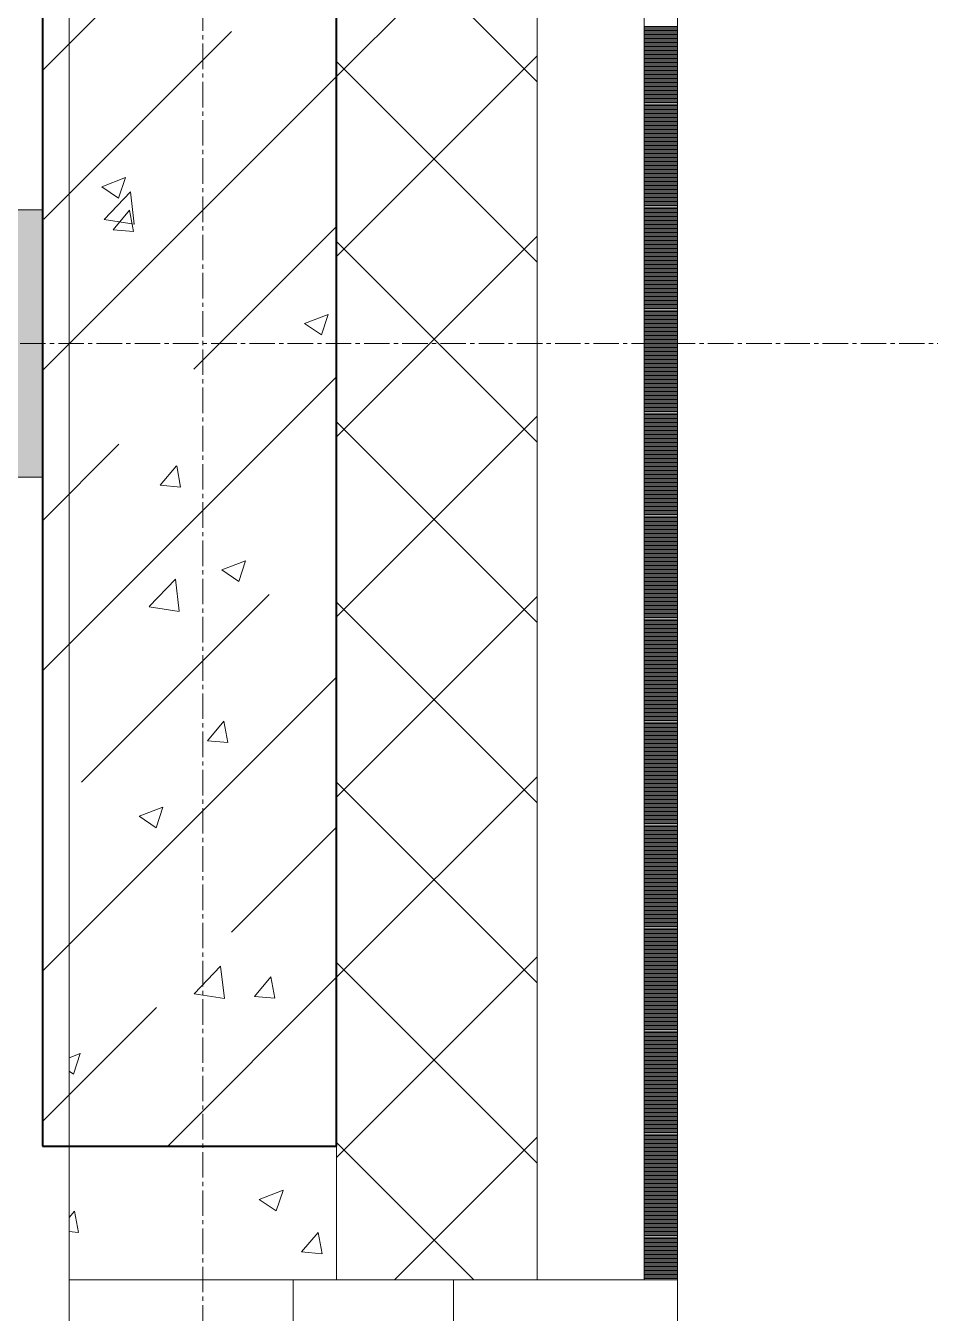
# Model space of a CAD drawing. Header units: millimetres. Extents: x 470010 to 1231400, y -134005 to 421770.
# Drawn here: x 529021 to 529698, y -100927 to -99964 of the extents above; entities that cross this region are included whole.
import ezdxf

# ---------------------------------------------------------------- set-up
doc = ezdxf.new("R2010")
doc.units = ezdxf.units.MM
doc.linetypes.add('CENTER2', pattern=[28.575, 19.05, -3.175, 3.175, -3.175])
doc.linetypes.add('HIDDEN2', pattern=[4.7625, 3.175, -1.5875])
for name, color, linetype, lineweight in [('A-Wall_Материал_Газоблок_Контур', 250, 'Continuous', 0), ('АР_Колонны', 70, 'Continuous', 30), ('АР_Окна', 4, 'Continuous', 5), ('АР_Стены ЖБ', 7, 'Continuous', 35), ('АР_Стены ПЕНОблок', 52, 'Continuous', 20), ('АР_Тонкая', 254, 'Continuous', 5), ('АР_Утеплитель', 31, 'Continuous', 0), ('АР_Штриховка', 8, 'Continuous', 0)]:
    doc.layers.add(name, color=color, linetype=linetype, lineweight=lineweight)
doc.layers.add('АР_Оси_РД_100', color=7, linetype='Continuous', lineweight=0, true_color=0x525252)

msp = doc.modelspace()

# ---------------------------------------------------------------- hatches: boundary and pattern name
at = {"layer": 'АР_Штриховка', "linetype": 'Continuous', "lineweight": 0, "true_color": 0x000000}
h = msp.add_hatch(dxfattribs=at)
h.set_pattern_fill('AR-CONC', color=18, angle=405, style=0)
h.set_pattern_definition([(95, (509053.93, -143101.69), (140.09465, 117.5534), [19.05, -209.55]), (40, (509053.93, -143101.69), (-160.01845, 110.1767), [15.24, -167.6406]), (145.45144, (509065.6, -143091.89), (-19.9238, 227.7301), [16.19, -178.09024]), (91.1842, (509018.01, -143065.77), (221.4102, 161.9534), [28.575, -314.325]), (141.63556, (509036.46, -143052.27), (-7.0866, 342.8268), [24.285, -267.1356]), (36.18415, (509018, -143065.77), (-7.0866, 342.8268), [22.86, -251.4597]), (66, (509044.95, -143056.79), (179.52, 34.89515), [19.05, -209.55]), (11, (509044.95, -143056.79), (-86.5399, 173.9412), [15.24, -167.64]), (116.45145, (509059.91, -143053.88), (92.98005, 208.83634), [16.19, -178.08994]), (82.5, (509053.93, -143101.69), (-57.60547, 61.97341), [0, -165.608, 0, -170.18, 0, -168.275]), (52.5, (509053.93, -143101.69), (-23.58973, 118.087), [0, -97.028, 0, -161.798, 0, -64.135]), (12.5, (509013.88, -143141.74), (99.92786, 91.8262), [0, -63.5, 0, -198.12, 0, -262.89]), (2.5, (508995.92, -143159.7), (86.7639, 122.7224), [0, -82.55, 0, -131.572, 0, -186.69])])
h.paths.add_polyline_path([(529033.932, -100301.687), (529033.932, -100101.687), (521463.932, -100101.687), (521463.932, -100301.687)], flags=0)

# ---------------------------------------------------------------- linework, layer by layer
at = {"layer": 'A-Wall_Материал_Газоблок_Контур', "color": 18, "linetype": 'Continuous', "lineweight": 0, "true_color": 0x000000}
for p, q in [((529053.932, -100901.687), (529053.932, -102101.687)), ((529508.932, -102101.687), (529508.932, -100901.687))]:
    msp.add_line(p, q, dxfattribs=at)
at = {"layer": 'АР_Колонны', "color": 18, "linetype": 'HIDDEN2', "lineweight": 25, "true_color": 0x000000}
for p, q in [((529033.932, -100801.687), (529033.932, -99601.687)), ((529253.932, -99601.687), (529253.932, -100801.687)), ((529253.932, -100801.687), (529033.932, -100801.687))]:
    msp.add_line(p, q, dxfattribs=at)
at = {"layer": 'АР_Колонны', "color": 18, "linetype": 'Continuous', "lineweight": 30, "true_color": 0x000000}
for p, q in [((529033.932, -99601.687), (529033.932, -100801.687)), ((529253.932, -100801.687), (529253.932, -99601.687)), ((529033.932, -100801.687), (529253.932, -100801.687))]:
    msp.add_line(p, q, dxfattribs=at)
at = {"layer": 'АР_Окна', "color": 18, "linetype": 'Continuous', "lineweight": 5, "true_color": 0x000000}
for p, q in [((529053.932, -100901.687), (529053.932, -102101.687)), ((529508.932, -100901.687), (529508.932, -102101.687))]:
    msp.add_line(p, q, dxfattribs=at)
msp.add_lwpolyline([(529341.432, -100951.687), (529341.432, -100901.687), (529221.432, -100901.687), (529221.432, -100951.687)], close=True, dxfattribs=at)
at = {"layer": 'АР_Оси_РД_100', "linetype": 'CENTER2'}
for p, q in [((529153.933, -133315.052), (529153.933, -99101.687)), ((538608.933, -100201.687), (503098.975, -100201.687))]:
    msp.add_line(p, q, dxfattribs=at)
at = {"layer": 'АР_Стены ЖБ', "color": 18, "linetype": 'Continuous', "lineweight": 40, "true_color": 0x000000}
for p, q in [((529033.932, -99601.687), (529033.932, -100801.687)), ((529253.932, -100801.687), (529253.932, -99601.687)), ((529033.932, -100801.687), (529253.932, -100801.687))]:
    msp.add_line(p, q, dxfattribs=at)
at = {"layer": 'АР_Стены ПЕНОблок', "color": 18, "linetype": 'Continuous', "lineweight": 20, "true_color": 0x000000}
for p, q in [((529053.932, -99101.687), (529053.932, -100901.687)), ((529253.932, -100901.687), (529253.932, -99101.687)), ((529033.932, -100101.687), (521463.932, -100101.687)), ((529033.932, -100301.687), (529033.932, -100101.687)), ((521463.932, -100301.687), (529033.932, -100301.687)), ((529053.932, -100901.687), (529253.932, -100901.687))]:
    msp.add_line(p, q, dxfattribs=at)
at = {"layer": 'АР_Тонкая', "color": 18, "linetype": 'Continuous', "lineweight": 5, "true_color": 0x000000}
for p, q in [((529403.932, -99101.687), (529403.932, -100901.687)), ((529483.932, -100901.687), (529483.932, -99101.687)), ((529483.932, -99101.687), (529483.932, -100901.687)), ((529508.932, -100901.687), (529508.932, -99101.687)), ((529403.932, -100901.687), (529483.932, -100901.687)), ((529483.932, -100901.687), (529508.932, -100901.687))]:
    msp.add_line(p, q, dxfattribs=at)
at = {"layer": 'АР_Утеплитель', "color": 18, "linetype": 'Continuous', "lineweight": 0, "true_color": 0x000000}
for p, q in [((529253.932, -99101.687), (529253.932, -100901.687)), ((529403.932, -100901.687), (529403.932, -99101.687)), ((529253.932, -100901.687), (529403.932, -100901.687))]:
    msp.add_line(p, q, dxfattribs=at)
at = {"layer": 'АР_Штриховка', "color": 18, "linetype": 'Continuous', "lineweight": 5, "true_color": 0x000000}
for p, q in [((529033.932, -99997.527), (529253.932, -99777.527)), ((529035.002, -100108.711), (529175.319, -99968.394)), ((529033.932, -100222.034), (529253.932, -100002.034)), ((529147.255, -100220.964), (529253.932, -100114.287)), ((529033.932, -100446.54), (529253.932, -100226.54)), ((529033.932, -100334.287), (529091.129, -100277.09)), ((529063.066, -100529.66), (529203.382, -100389.344)), ((529033.932, -100671.046), (529253.932, -100451.046)), ((529175.319, -100641.913), (529253.932, -100563.3)), ((529127.798, -100801.687), (529253.932, -100675.553)), ((529033.932, -100783.3), (529119.192, -100698.04))]:
    msp.add_line(p, q, dxfattribs=at)
at = {"layer": 'АР_Штриховка', "color": 18, "linetype": 'Continuous', "lineweight": 0, "true_color": 0x000000}
for p, q in [((529253.932, -100002.034), (529403.932, -99852.034)), ((529403.932, -100006.177), (529253.932, -99856.177)), ((529483.932, -99964.687), (529508.932, -99964.687)), ((529483.932, -99965.687), (529508.932, -99965.687)), ((529483.932, -99966.687), (529508.932, -99966.687)), ((529483.932, -99967.687), (529508.932, -99967.687)), ((529483.932, -99968.687), (529508.932, -99968.687)), ((529483.932, -99969.687), (529508.932, -99969.687)), ((529483.932, -99970.687), (529508.932, -99970.687)), ((529483.932, -99971.687), (529508.932, -99971.687)), ((529483.932, -99972.687), (529508.932, -99972.687)), ((529483.932, -99973.687), (529508.932, -99973.687)), ((529483.932, -99974.687), (529508.932, -99974.687)), ((529483.932, -99975.687), (529508.932, -99975.687)), ((529483.932, -99976.687), (529508.932, -99976.687)), ((529483.932, -99977.687), (529508.932, -99977.687)), ((529483.932, -99978.687), (529508.932, -99978.687)), ((529483.932, -99979.687), (529508.932, -99979.687)), ((529483.932, -99980.687), (529508.932, -99980.687)), ((529483.932, -99981.687), (529508.932, -99981.687)), ((529483.932, -99982.687), (529508.932, -99982.687)), ((529483.932, -99983.687), (529508.932, -99983.687)), ((529253.932, -100136.738), (529403.932, -99986.738)), ((529403.932, -100140.881), (529253.932, -99990.881)), ((529483.932, -99984.687), (529508.932, -99984.687)), ((529483.932, -99985.687), (529508.932, -99985.687)), ((529483.932, -99986.687), (529508.932, -99986.687)), ((529483.932, -99987.687), (529508.932, -99987.687)), ((529483.932, -99988.687), (529508.932, -99988.687)), ((529483.932, -99989.687), (529508.932, -99989.687)), ((529483.932, -99990.687), (529508.932, -99990.687)), ((529483.932, -99991.687), (529508.932, -99991.687)), ((529483.932, -99992.687), (529508.932, -99992.687)), ((529483.932, -99993.687), (529508.932, -99993.687)), ((529483.932, -99994.687), (529508.932, -99994.687)), ((529483.932, -99995.687), (529508.932, -99995.687)), ((529483.932, -99996.687), (529508.932, -99996.687)), ((529483.932, -99997.687), (529508.932, -99997.687)), ((529483.932, -99998.687), (529508.932, -99998.687)), ((529483.932, -99999.687), (529508.932, -99999.687)), ((529483.932, -100000.687), (529508.932, -100000.687)), ((529483.932, -100001.687), (529508.932, -100001.687)), ((529483.932, -100002.687), (529508.932, -100002.687)), ((529483.932, -100003.687), (529508.932, -100003.687)), ((529483.932, -100004.687), (529508.932, -100004.687)), ((529483.932, -100005.687), (529508.932, -100005.687)), ((529483.932, -100006.687), (529508.932, -100006.687)), ((529483.932, -100007.687), (529508.932, -100007.687)), ((529483.932, -100008.687), (529508.932, -100008.687)), ((529483.932, -100009.687), (529508.932, -100009.687)), ((529483.932, -100010.687), (529508.932, -100010.687)), ((529483.932, -100011.687), (529508.932, -100011.687)), ((529483.932, -100012.687), (529508.932, -100012.687)), ((529483.932, -100013.687), (529508.932, -100013.687)), ((529483.932, -100014.687), (529508.932, -100014.687)), ((529483.932, -100015.687), (529508.932, -100015.687)), ((529483.932, -100016.687), (529508.932, -100016.687)), ((529483.932, -100017.687), (529508.932, -100017.687)), ((529483.932, -100018.687), (529508.932, -100018.687)), ((529483.932, -100019.687), (529508.932, -100019.687)), ((529483.932, -100020.687), (529508.932, -100020.687)), ((529483.932, -100021.687), (529508.932, -100021.687)), ((529483.932, -100022.687), (529508.932, -100022.687)), ((529483.932, -100023.687), (529508.932, -100023.687)), ((529483.932, -100024.687), (529508.932, -100024.687)), ((529483.932, -100025.687), (529508.932, -100025.687)), ((529483.932, -100026.687), (529508.932, -100026.687)), ((529483.932, -100027.687), (529508.932, -100027.687)), ((529483.932, -100028.687), (529508.932, -100028.687)), ((529483.932, -100029.687), (529508.932, -100029.687)), ((529483.932, -100030.687), (529508.932, -100030.687)), ((529483.932, -100031.687), (529508.932, -100031.687)), ((529483.932, -100032.687), (529508.932, -100032.687)), ((529483.932, -100033.687), (529508.932, -100033.687)), ((529483.932, -100034.687), (529508.932, -100034.687)), ((529483.932, -100035.687), (529508.932, -100035.687)), ((529483.932, -100036.687), (529508.932, -100036.687)), ((529483.932, -100037.687), (529508.932, -100037.687)), ((529483.932, -100038.687), (529508.932, -100038.687)), ((529483.932, -100039.687), (529508.932, -100039.687)), ((529483.932, -100040.687), (529508.932, -100040.687)), ((529483.932, -100041.687), (529508.932, -100041.687)), ((529483.932, -100042.687), (529508.932, -100042.687)), ((529483.932, -100043.687), (529508.932, -100043.687)), ((529483.932, -100044.687), (529508.932, -100044.687)), ((529483.932, -100045.687), (529508.932, -100045.687)), ((529483.932, -100046.687), (529508.932, -100046.687)), ((529483.932, -100047.687), (529508.932, -100047.687)), ((529483.932, -100048.687), (529508.932, -100048.687)), ((529483.932, -100049.687), (529508.932, -100049.687)), ((529483.932, -100050.687), (529508.932, -100050.687)), ((529483.932, -100051.687), (529508.932, -100051.687)), ((529483.932, -100052.687), (529508.932, -100052.687)), ((529483.932, -100053.687), (529508.932, -100053.687)), ((529483.932, -100054.687), (529508.932, -100054.687)), ((529483.932, -100055.687), (529508.932, -100055.687)), ((529483.932, -100056.687), (529508.932, -100056.687)), ((529483.932, -100057.687), (529508.932, -100057.687)), ((529483.932, -100058.687), (529508.932, -100058.687)), ((529483.932, -100059.687), (529508.932, -100059.687)), ((529483.932, -100060.687), (529508.932, -100060.687)), ((529483.932, -100061.687), (529508.932, -100061.687)), ((529483.932, -100062.687), (529508.932, -100062.687)), ((529483.932, -100063.687), (529508.932, -100063.687)), ((529483.932, -100064.687), (529508.932, -100064.687)), ((529483.932, -100065.687), (529508.932, -100065.687)), ((529483.932, -100066.687), (529508.932, -100066.687)), ((529483.932, -100067.687), (529508.932, -100067.687)), ((529483.932, -100068.687), (529508.932, -100068.687)), ((529483.932, -100069.687), (529508.932, -100069.687)), ((529483.932, -100070.687), (529508.932, -100070.687)), ((529078.288, -100084.515), (529096.072, -100077.688)), ((529090.909, -100093.074), (529096.059, -100077.725)), ((529483.932, -100071.687), (529508.932, -100071.687)), ((529483.932, -100072.687), (529508.932, -100072.687)), ((529483.932, -100073.687), (529508.932, -100073.687)), ((529483.932, -100074.687), (529508.932, -100074.687)), ((529483.932, -100075.687), (529508.932, -100075.687)), ((529483.932, -100076.687), (529508.932, -100076.687)), ((529483.932, -100077.687), (529508.932, -100077.687)), ((529483.932, -100078.687), (529508.932, -100078.687)), ((529483.932, -100079.687), (529508.932, -100079.687)), ((529483.932, -100080.687), (529508.932, -100080.687)), ((529078.271, -100084.551), (529090.906, -100093.073)), ((529080.027, -100108.976), (529099.811, -100088.357)), ((529102.631, -100112.478), (529099.825, -100088.356)), ((529483.932, -100081.687), (529508.932, -100081.687)), ((529483.932, -100082.687), (529508.932, -100082.687)), ((529483.932, -100083.687), (529508.932, -100083.687)), ((529483.932, -100084.687), (529508.932, -100084.687)), ((529483.932, -100085.687), (529508.932, -100085.687)), ((529483.932, -100086.687), (529508.932, -100086.687)), ((529483.932, -100087.687), (529508.932, -100087.687)), ((529483.932, -100088.687), (529508.932, -100088.687)), ((529483.932, -100089.687), (529508.932, -100089.687)), ((529483.932, -100090.687), (529508.932, -100090.687)), ((529483.932, -100091.687), (529508.932, -100091.687)), ((529483.932, -100092.687), (529508.932, -100092.687)), ((529483.932, -100093.687), (529508.932, -100093.687)), ((529483.932, -100094.687), (529508.932, -100094.687)), ((529483.932, -100095.687), (529508.932, -100095.687)), ((529483.932, -100096.687), (529508.932, -100096.687)), ((529483.932, -100097.687), (529508.932, -100097.687)), ((529483.932, -100098.687), (529508.932, -100098.687)), ((529483.932, -100099.687), (529508.932, -100099.687)), ((529080.037, -100108.998), (529102.627, -100112.501)), ((529086.806, -100116.655), (529099.052, -100102.062)), ((529102.034, -100117.976), (529099.097, -100102.055)), ((529483.932, -100100.687), (529508.932, -100100.687)), ((529483.932, -100101.687), (529508.932, -100101.687)), ((529483.932, -100102.687), (529508.932, -100102.687)), ((529483.932, -100103.687), (529508.932, -100103.687)), ((529483.932, -100104.687), (529508.932, -100104.687)), ((529483.932, -100105.687), (529508.932, -100105.687)), ((529483.932, -100106.687), (529508.932, -100106.687)), ((529483.932, -100107.687), (529508.932, -100107.687)), ((529483.932, -100108.687), (529508.932, -100108.687)), ((529086.806, -100116.656), (529101.988, -100117.984)), ((529483.932, -100109.687), (529508.932, -100109.687)), ((529483.932, -100110.687), (529508.932, -100110.687)), ((529483.932, -100111.687), (529508.932, -100111.687)), ((529483.932, -100112.687), (529508.932, -100112.687)), ((529483.932, -100113.687), (529508.932, -100113.687)), ((529483.932, -100114.687), (529508.932, -100114.687)), ((529483.932, -100115.687), (529508.932, -100115.687)), ((529483.932, -100116.687), (529508.932, -100116.687)), ((529483.932, -100117.687), (529508.932, -100117.687)), ((529483.932, -100118.687), (529508.932, -100118.687)), ((529253.932, -100271.441), (529403.932, -100121.441)), ((529403.932, -100275.585), (529253.932, -100125.585)), ((529483.932, -100119.687), (529508.932, -100119.687)), ((529483.932, -100120.687), (529508.932, -100120.687)), ((529483.932, -100121.687), (529508.932, -100121.687)), ((529483.932, -100122.687), (529508.932, -100122.687)), ((529483.932, -100123.687), (529508.932, -100123.687)), ((529483.932, -100124.687), (529508.932, -100124.687)), ((529483.932, -100125.687), (529508.932, -100125.687)), ((529483.932, -100126.687), (529508.932, -100126.687)), ((529483.932, -100127.687), (529508.932, -100127.687)), ((529483.932, -100128.687), (529508.932, -100128.687)), ((529483.932, -100129.687), (529508.932, -100129.687)), ((529483.932, -100130.687), (529508.932, -100130.687)), ((529483.932, -100131.687), (529508.932, -100131.687)), ((529483.932, -100132.687), (529508.932, -100132.687)), ((529483.932, -100133.687), (529508.932, -100133.687)), ((529483.932, -100134.687), (529508.932, -100134.687)), ((529483.932, -100135.687), (529508.932, -100135.687)), ((529483.932, -100136.687), (529508.932, -100136.687)), ((529483.932, -100137.687), (529508.932, -100137.687)), ((529483.932, -100138.687), (529508.932, -100138.687)), ((529483.932, -100139.687), (529508.932, -100139.687)), ((529483.932, -100140.687), (529508.932, -100140.687)), ((529483.932, -100141.687), (529508.932, -100141.687)), ((529483.932, -100142.687), (529508.932, -100142.687)), ((529483.932, -100143.687), (529508.932, -100143.687)), ((529483.932, -100144.687), (529508.932, -100144.687)), ((529483.932, -100145.687), (529508.932, -100145.687)), ((529483.932, -100146.687), (529508.932, -100146.687)), ((529483.932, -100147.687), (529508.932, -100147.687)), ((529483.932, -100148.687), (529508.932, -100148.687)), ((529483.932, -100149.687), (529508.932, -100149.687)), ((529483.932, -100150.687), (529508.932, -100150.687)), ((529483.932, -100151.687), (529508.932, -100151.687)), ((529483.932, -100152.687), (529508.932, -100152.687)), ((529483.932, -100153.687), (529508.932, -100153.687)), ((529483.932, -100154.687), (529508.932, -100154.687)), ((529483.932, -100155.687), (529508.932, -100155.687)), ((529483.932, -100156.687), (529508.932, -100156.687)), ((529483.932, -100157.687), (529508.932, -100157.687)), ((529483.932, -100158.687), (529508.932, -100158.687)), ((529483.932, -100159.687), (529508.932, -100159.687)), ((529483.932, -100160.687), (529508.932, -100160.687)), ((529483.932, -100161.687), (529508.932, -100161.687)), ((529483.932, -100162.687), (529508.932, -100162.687)), ((529483.932, -100163.687), (529508.932, -100163.687)), ((529483.932, -100164.687), (529508.932, -100164.687)), ((529483.932, -100165.687), (529508.932, -100165.687)), ((529483.932, -100166.687), (529508.932, -100166.687)), ((529483.932, -100167.687), (529508.932, -100167.687)), ((529483.932, -100168.687), (529508.932, -100168.687)), ((529483.932, -100169.687), (529508.932, -100169.687)), ((529483.932, -100170.687), (529508.932, -100170.687)), ((529483.932, -100171.687), (529508.932, -100171.687)), ((529483.932, -100172.687), (529508.932, -100172.687)), ((529483.932, -100173.687), (529508.932, -100173.687)), ((529483.932, -100174.687), (529508.932, -100174.687)), ((529483.932, -100175.687), (529508.932, -100175.687)), ((529483.932, -100176.687), (529508.932, -100176.687)), ((529229.902, -100186.78), (529247.687, -100179.953)), ((529242.523, -100195.34), (529247.673, -100179.991)), ((529483.932, -100177.687), (529508.932, -100177.687)), ((529483.932, -100178.687), (529508.932, -100178.687)), ((529483.932, -100179.687), (529508.932, -100179.687)), ((529483.932, -100180.687), (529508.932, -100180.687)), ((529483.932, -100181.687), (529508.932, -100181.687)), ((529483.932, -100182.687), (529508.932, -100182.687)), ((529483.932, -100183.687), (529508.932, -100183.687)), ((529483.932, -100184.687), (529508.932, -100184.687)), ((529483.932, -100185.687), (529508.932, -100185.687)), ((529229.886, -100186.816), (529242.52, -100195.339)), ((529483.932, -100186.687), (529508.932, -100186.687)), ((529483.932, -100187.687), (529508.932, -100187.687)), ((529483.932, -100188.687), (529508.932, -100188.687)), ((529483.932, -100189.687), (529508.932, -100189.687)), ((529483.932, -100190.687), (529508.932, -100190.687)), ((529483.932, -100191.687), (529508.932, -100191.687)), ((529483.932, -100192.687), (529508.932, -100192.687)), ((529483.932, -100193.687), (529508.932, -100193.687)), ((529483.932, -100194.687), (529508.932, -100194.687)), ((529483.932, -100195.687), (529508.932, -100195.687)), ((529483.932, -100196.687), (529508.932, -100196.687)), ((529483.932, -100197.687), (529508.932, -100197.687)), ((529483.932, -100198.687), (529508.932, -100198.687)), ((529483.932, -100199.687), (529508.932, -100199.687)), ((529483.932, -100200.687), (529508.932, -100200.687)), ((529483.932, -100201.687), (529508.932, -100201.687)), ((529483.932, -100202.687), (529508.932, -100202.687)), ((529483.932, -100203.687), (529508.932, -100203.687)), ((529483.932, -100204.687), (529508.932, -100204.687)), ((529483.932, -100205.687), (529508.932, -100205.687)), ((529483.932, -100206.687), (529508.932, -100206.687)), ((529483.932, -100207.687), (529508.932, -100207.687)), ((529483.932, -100208.687), (529508.932, -100208.687)), ((529483.932, -100209.687), (529508.932, -100209.687)), ((529483.932, -100210.687), (529508.932, -100210.687)), ((529483.932, -100211.687), (529508.932, -100211.687)), ((529483.932, -100212.687), (529508.932, -100212.687)), ((529483.932, -100213.687), (529508.932, -100213.687)), ((529483.932, -100214.687), (529508.932, -100214.687)), ((529483.932, -100215.687), (529508.932, -100215.687)), ((529483.932, -100216.687), (529508.932, -100216.687)), ((529483.932, -100217.687), (529508.932, -100217.687)), ((529483.932, -100218.687), (529508.932, -100218.687)), ((529483.932, -100219.687), (529508.932, -100219.687)), ((529483.932, -100220.687), (529508.932, -100220.687)), ((529483.932, -100221.687), (529508.932, -100221.687)), ((529483.932, -100222.687), (529508.932, -100222.687)), ((529483.932, -100223.687), (529508.932, -100223.687)), ((529483.932, -100224.687), (529508.932, -100224.687)), ((529483.932, -100225.687), (529508.932, -100225.687)), ((529483.932, -100226.687), (529508.932, -100226.687)), ((529483.932, -100227.687), (529508.932, -100227.687)), ((529483.932, -100228.687), (529508.932, -100228.687)), ((529483.932, -100229.687), (529508.932, -100229.687)), ((529483.932, -100230.687), (529508.932, -100230.687)), ((529483.932, -100231.687), (529508.932, -100231.687)), ((529483.932, -100232.687), (529508.932, -100232.687)), ((529483.932, -100233.687), (529508.932, -100233.687)), ((529483.932, -100234.687), (529508.932, -100234.687)), ((529483.932, -100235.687), (529508.932, -100235.687)), ((529483.932, -100236.687), (529508.932, -100236.687)), ((529483.932, -100237.687), (529508.932, -100237.687)), ((529483.932, -100238.687), (529508.932, -100238.687)), ((529483.932, -100239.687), (529508.932, -100239.687)), ((529483.932, -100240.687), (529508.932, -100240.687)), ((529483.932, -100241.687), (529508.932, -100241.687)), ((529483.932, -100242.687), (529508.932, -100242.687)), ((529483.932, -100243.687), (529508.932, -100243.687)), ((529483.932, -100244.687), (529508.932, -100244.687)), ((529483.932, -100245.687), (529508.932, -100245.687)), ((529483.932, -100246.687), (529508.932, -100246.687)), ((529483.932, -100247.687), (529508.932, -100247.687)), ((529483.932, -100248.687), (529508.932, -100248.687)), ((529483.932, -100249.687), (529508.932, -100249.687)), ((529483.932, -100250.687), (529508.932, -100250.687)), ((529483.932, -100251.687), (529508.932, -100251.687)), ((529483.932, -100252.687), (529508.932, -100252.687)), ((529483.932, -100253.687), (529508.932, -100253.687)), ((529253.932, -100406.145), (529403.932, -100256.145)), ((529403.932, -100410.289), (529253.932, -100260.289)), ((529483.932, -100254.687), (529508.932, -100254.687)), ((529483.932, -100255.687), (529508.932, -100255.687)), ((529483.932, -100256.687), (529508.932, -100256.687)), ((529483.932, -100257.687), (529508.932, -100257.687)), ((529483.932, -100258.687), (529508.932, -100258.687)), ((529483.932, -100259.687), (529508.932, -100259.687)), ((529483.932, -100260.687), (529508.932, -100260.687)), ((529483.932, -100261.687), (529508.932, -100261.687)), ((529483.932, -100262.687), (529508.932, -100262.687)), ((529483.932, -100263.687), (529508.932, -100263.687)), ((529483.932, -100264.687), (529508.932, -100264.687)), ((529483.932, -100265.687), (529508.932, -100265.687)), ((529483.932, -100266.687), (529508.932, -100266.687)), ((529483.932, -100267.687), (529508.932, -100267.687)), ((529483.932, -100268.687), (529508.932, -100268.687)), ((529483.932, -100269.687), (529508.932, -100269.687)), ((529483.932, -100270.687), (529508.932, -100270.687)), ((529483.932, -100271.687), (529508.932, -100271.687)), ((529483.932, -100272.687), (529508.932, -100272.687)), ((529483.932, -100273.687), (529508.932, -100273.687)), ((529483.932, -100274.687), (529508.932, -100274.687)), ((529483.932, -100275.687), (529508.932, -100275.687)), ((529483.932, -100276.687), (529508.932, -100276.687)), ((529483.932, -100277.687), (529508.932, -100277.687)), ((529483.932, -100278.687), (529508.932, -100278.687)), ((529483.932, -100279.687), (529508.932, -100279.687)), ((529483.932, -100280.687), (529508.932, -100280.687)), ((529483.932, -100281.687), (529508.932, -100281.687)), ((529483.932, -100282.687), (529508.932, -100282.687)), ((529483.932, -100283.687), (529508.932, -100283.687)), ((529483.932, -100284.687), (529508.932, -100284.687)), ((529483.932, -100285.687), (529508.932, -100285.687)), ((529483.932, -100286.687), (529508.932, -100286.687)), ((529483.932, -100287.687), (529508.932, -100287.687)), ((529483.932, -100288.687), (529508.932, -100288.687)), ((529483.932, -100289.687), (529508.932, -100289.687)), ((529483.932, -100290.687), (529508.932, -100290.687)), ((529483.932, -100291.687), (529508.932, -100291.687)), ((529122.05, -100307.712), (529134.295, -100293.119)), ((529137.277, -100309.033), (529134.34, -100293.112)), ((529483.932, -100292.687), (529508.932, -100292.687)), ((529483.932, -100293.687), (529508.932, -100293.687)), ((529483.932, -100294.687), (529508.932, -100294.687)), ((529483.932, -100295.687), (529508.932, -100295.687)), ((529483.932, -100296.687), (529508.932, -100296.687)), ((529483.932, -100297.687), (529508.932, -100297.687)), ((529483.932, -100298.687), (529508.932, -100298.687)), ((529483.932, -100299.687), (529508.932, -100299.687)), ((529483.932, -100300.687), (529508.932, -100300.687)), ((529483.932, -100301.687), (529508.932, -100301.687)), ((529122.05, -100307.713), (529137.232, -100309.041)), ((529483.932, -100302.687), (529508.932, -100302.687)), ((529483.932, -100303.687), (529508.932, -100303.687)), ((529483.932, -100304.687), (529508.932, -100304.687)), ((529483.932, -100305.687), (529508.932, -100305.687)), ((529483.932, -100306.687), (529508.932, -100306.687)), ((529483.932, -100307.687), (529508.932, -100307.687)), ((529483.932, -100308.687), (529508.932, -100308.687)), ((529483.932, -100309.687), (529508.932, -100309.687)), ((529483.932, -100310.687), (529508.932, -100310.687)), ((529483.932, -100311.687), (529508.932, -100311.687)), ((529483.932, -100312.687), (529508.932, -100312.687)), ((529483.932, -100313.687), (529508.932, -100313.687)), ((529483.932, -100314.687), (529508.932, -100314.687)), ((529483.932, -100315.687), (529508.932, -100315.687)), ((529483.932, -100316.687), (529508.932, -100316.687)), ((529483.932, -100317.687), (529508.932, -100317.687)), ((529483.932, -100318.687), (529508.932, -100318.687)), ((529483.932, -100319.687), (529508.932, -100319.687)), ((529483.932, -100320.687), (529508.932, -100320.687)), ((529483.932, -100321.687), (529508.932, -100321.687)), ((529483.932, -100322.687), (529508.932, -100322.687)), ((529483.932, -100323.687), (529508.932, -100323.687)), ((529483.932, -100324.687), (529508.932, -100324.687)), ((529483.932, -100325.687), (529508.932, -100325.687)), ((529483.932, -100326.687), (529508.932, -100326.687)), ((529483.932, -100327.687), (529508.932, -100327.687)), ((529483.932, -100328.687), (529508.932, -100328.687)), ((529483.932, -100329.687), (529508.932, -100329.687)), ((529483.932, -100330.687), (529508.932, -100330.687)), ((529483.932, -100331.687), (529508.932, -100331.687)), ((529483.932, -100332.687), (529508.932, -100332.687)), ((529483.932, -100333.687), (529508.932, -100333.687)), ((529483.932, -100334.687), (529508.932, -100334.687)), ((529483.932, -100335.687), (529508.932, -100335.687)), ((529483.932, -100336.687), (529508.932, -100336.687)), ((529483.932, -100337.687), (529508.932, -100337.687)), ((529483.932, -100338.687), (529508.932, -100338.687)), ((529483.932, -100339.687), (529508.932, -100339.687)), ((529483.932, -100340.687), (529508.932, -100340.687)), ((529483.932, -100341.687), (529508.932, -100341.687)), ((529483.932, -100342.687), (529508.932, -100342.687)), ((529483.932, -100343.687), (529508.932, -100343.687)), ((529483.932, -100344.687), (529508.932, -100344.687)), ((529483.932, -100345.687), (529508.932, -100345.687)), ((529483.932, -100346.687), (529508.932, -100346.687)), ((529483.932, -100347.687), (529508.932, -100347.687)), ((529483.932, -100348.687), (529508.932, -100348.687)), ((529483.932, -100349.687), (529508.932, -100349.687)), ((529483.932, -100350.687), (529508.932, -100350.687)), ((529483.932, -100351.687), (529508.932, -100351.687)), ((529483.932, -100352.687), (529508.932, -100352.687)), ((529483.932, -100353.687), (529508.932, -100353.687)), ((529483.932, -100354.687), (529508.932, -100354.687)), ((529483.932, -100355.687), (529508.932, -100355.687)), ((529483.932, -100356.687), (529508.932, -100356.687)), ((529483.932, -100357.687), (529508.932, -100357.687)), ((529483.932, -100358.687), (529508.932, -100358.687)), ((529483.932, -100359.687), (529508.932, -100359.687)), ((529168.1, -100370.968), (529185.885, -100364.141)), ((529180.721, -100379.528), (529185.871, -100364.178)), ((529483.932, -100360.687), (529508.932, -100360.687)), ((529483.932, -100361.687), (529508.932, -100361.687)), ((529483.932, -100362.687), (529508.932, -100362.687)), ((529483.932, -100363.687), (529508.932, -100363.687)), ((529483.932, -100364.687), (529508.932, -100364.687)), ((529483.932, -100365.687), (529508.932, -100365.687)), ((529483.932, -100366.687), (529508.932, -100366.687)), ((529483.932, -100367.687), (529508.932, -100367.687)), ((529483.932, -100368.687), (529508.932, -100368.687)), ((529113.702, -100398.445), (529133.486, -100377.826)), ((529136.306, -100401.947), (529133.499, -100377.824)), ((529168.084, -100371.004), (529180.718, -100379.526)), ((529483.932, -100369.687), (529508.932, -100369.687)), ((529483.932, -100370.687), (529508.932, -100370.687)), ((529483.932, -100371.687), (529508.932, -100371.687)), ((529483.932, -100372.687), (529508.932, -100372.687)), ((529483.932, -100373.687), (529508.932, -100373.687)), ((529483.932, -100374.687), (529508.932, -100374.687)), ((529483.932, -100375.687), (529508.932, -100375.687)), ((529483.932, -100376.687), (529508.932, -100376.687)), ((529483.932, -100377.687), (529508.932, -100377.687)), ((529483.932, -100378.687), (529508.932, -100378.687)), ((529483.932, -100379.687), (529508.932, -100379.687)), ((529483.932, -100380.687), (529508.932, -100380.687)), ((529483.932, -100381.687), (529508.932, -100381.687)), ((529483.932, -100382.687), (529508.932, -100382.687)), ((529483.932, -100383.687), (529508.932, -100383.687)), ((529483.932, -100384.687), (529508.932, -100384.687)), ((529483.932, -100385.687), (529508.932, -100385.687)), ((529483.932, -100386.687), (529508.932, -100386.687)), ((529483.932, -100387.687), (529508.932, -100387.687)), ((529483.932, -100388.687), (529508.932, -100388.687)), ((529253.932, -100540.849), (529403.932, -100390.849)), ((529403.932, -100544.993), (529253.932, -100394.993)), ((529483.932, -100389.687), (529508.932, -100389.687)), ((529483.932, -100390.687), (529508.932, -100390.687)), ((529483.932, -100391.687), (529508.932, -100391.687)), ((529483.932, -100392.687), (529508.932, -100392.687)), ((529483.932, -100393.687), (529508.932, -100393.687)), ((529483.932, -100394.687), (529508.932, -100394.687)), ((529483.932, -100395.687), (529508.932, -100395.687)), ((529483.932, -100396.687), (529508.932, -100396.687)), ((529483.932, -100397.687), (529508.932, -100397.687)), ((529113.712, -100398.466), (529136.302, -100401.969)), ((529483.932, -100398.687), (529508.932, -100398.687)), ((529483.932, -100399.687), (529508.932, -100399.687)), ((529483.932, -100400.687), (529508.932, -100400.687)), ((529483.932, -100401.687), (529508.932, -100401.687)), ((529483.932, -100402.687), (529508.932, -100402.687)), ((529483.932, -100403.687), (529508.932, -100403.687)), ((529483.932, -100404.687), (529508.932, -100404.687)), ((529483.932, -100405.687), (529508.932, -100405.687)), ((529483.932, -100406.687), (529508.932, -100406.687)), ((529483.932, -100407.687), (529508.932, -100407.687)), ((529483.932, -100408.687), (529508.932, -100408.687)), ((529483.932, -100409.687), (529508.932, -100409.687)), ((529483.932, -100410.687), (529508.932, -100410.687)), ((529483.932, -100411.687), (529508.932, -100411.687)), ((529483.932, -100412.687), (529508.932, -100412.687)), ((529483.932, -100413.687), (529508.932, -100413.687)), ((529483.932, -100414.687), (529508.932, -100414.687)), ((529483.932, -100415.687), (529508.932, -100415.687)), ((529483.932, -100416.687), (529508.932, -100416.687)), ((529483.932, -100417.687), (529508.932, -100417.687)), ((529483.932, -100418.687), (529508.932, -100418.687)), ((529483.932, -100419.687), (529508.932, -100419.687)), ((529483.932, -100420.687), (529508.932, -100420.687)), ((529483.932, -100421.687), (529508.932, -100421.687)), ((529483.932, -100422.687), (529508.932, -100422.687)), ((529483.932, -100423.687), (529508.932, -100423.687)), ((529483.932, -100424.687), (529508.932, -100424.687)), ((529483.932, -100425.687), (529508.932, -100425.687)), ((529483.932, -100426.687), (529508.932, -100426.687)), ((529483.932, -100427.687), (529508.932, -100427.687)), ((529483.932, -100428.687), (529508.932, -100428.687)), ((529483.932, -100429.687), (529508.932, -100429.687)), ((529483.932, -100430.687), (529508.932, -100430.687)), ((529483.932, -100431.687), (529508.932, -100431.687)), ((529483.932, -100432.687), (529508.932, -100432.687)), ((529483.932, -100433.687), (529508.932, -100433.687)), ((529483.932, -100434.687), (529508.932, -100434.687)), ((529483.932, -100435.687), (529508.932, -100435.687)), ((529483.932, -100436.687), (529508.932, -100436.687)), ((529483.932, -100437.687), (529508.932, -100437.687)), ((529483.932, -100438.687), (529508.932, -100438.687)), ((529483.932, -100439.687), (529508.932, -100439.687)), ((529483.932, -100440.687), (529508.932, -100440.687)), ((529483.932, -100441.687), (529508.932, -100441.687)), ((529483.932, -100442.687), (529508.932, -100442.687)), ((529483.932, -100443.687), (529508.932, -100443.687)), ((529483.932, -100444.687), (529508.932, -100444.687)), ((529483.932, -100445.687), (529508.932, -100445.687)), ((529483.932, -100446.687), (529508.932, -100446.687)), ((529483.932, -100447.687), (529508.932, -100447.687)), ((529483.932, -100448.687), (529508.932, -100448.687)), ((529483.932, -100449.687), (529508.932, -100449.687)), ((529483.932, -100450.687), (529508.932, -100450.687)), ((529483.932, -100451.687), (529508.932, -100451.687)), ((529483.932, -100452.687), (529508.932, -100452.687)), ((529483.932, -100453.687), (529508.932, -100453.687)), ((529483.932, -100454.687), (529508.932, -100454.687)), ((529483.932, -100455.687), (529508.932, -100455.687)), ((529483.932, -100456.687), (529508.932, -100456.687)), ((529483.932, -100457.687), (529508.932, -100457.687)), ((529483.932, -100458.687), (529508.932, -100458.687)), ((529483.932, -100459.687), (529508.932, -100459.687)), ((529483.932, -100460.687), (529508.932, -100460.687)), ((529483.932, -100461.687), (529508.932, -100461.687)), ((529483.932, -100462.687), (529508.932, -100462.687)), ((529483.932, -100463.687), (529508.932, -100463.687)), ((529483.932, -100464.687), (529508.932, -100464.687)), ((529483.932, -100465.687), (529508.932, -100465.687)), ((529483.932, -100466.687), (529508.932, -100466.687)), ((529483.932, -100467.687), (529508.932, -100467.687)), ((529483.932, -100468.687), (529508.932, -100468.687)), ((529483.932, -100469.687), (529508.932, -100469.687)), ((529483.932, -100470.687), (529508.932, -100470.687)), ((529483.932, -100471.687), (529508.932, -100471.687)), ((529483.932, -100472.687), (529508.932, -100472.687)), ((529483.932, -100473.687), (529508.932, -100473.687)), ((529483.932, -100474.687), (529508.932, -100474.687)), ((529157.293, -100498.769), (529169.538, -100484.176)), ((529172.52, -100500.09), (529169.583, -100484.169)), ((529483.932, -100475.687), (529508.932, -100475.687)), ((529483.932, -100476.687), (529508.932, -100476.687)), ((529483.932, -100477.687), (529508.932, -100477.687)), ((529483.932, -100478.687), (529508.932, -100478.687)), ((529483.932, -100479.687), (529508.932, -100479.687)), ((529483.932, -100480.687), (529508.932, -100480.687)), ((529483.932, -100481.687), (529508.932, -100481.687)), ((529483.932, -100482.687), (529508.932, -100482.687)), ((529483.932, -100483.687), (529508.932, -100483.687)), ((529483.932, -100484.687), (529508.932, -100484.687)), ((529483.932, -100485.687), (529508.932, -100485.687)), ((529483.932, -100486.687), (529508.932, -100486.687)), ((529483.932, -100487.687), (529508.932, -100487.687)), ((529483.932, -100488.687), (529508.932, -100488.687)), ((529483.932, -100489.687), (529508.932, -100489.687)), ((529483.932, -100490.687), (529508.932, -100490.687)), ((529483.932, -100491.687), (529508.932, -100491.687)), ((529483.932, -100492.687), (529508.932, -100492.687)), ((529483.932, -100493.687), (529508.932, -100493.687)), ((529157.293, -100498.77), (529172.475, -100500.098)), ((529483.932, -100494.687), (529508.932, -100494.687)), ((529483.932, -100495.687), (529508.932, -100495.687)), ((529483.932, -100496.687), (529508.932, -100496.687)), ((529483.932, -100497.687), (529508.932, -100497.687)), ((529483.932, -100498.687), (529508.932, -100498.687)), ((529483.932, -100499.687), (529508.932, -100499.687)), ((529483.932, -100500.687), (529508.932, -100500.687)), ((529483.932, -100501.687), (529508.932, -100501.687)), ((529483.932, -100502.687), (529508.932, -100502.687)), ((529483.932, -100503.687), (529508.932, -100503.687)), ((529483.932, -100504.687), (529508.932, -100504.687)), ((529483.932, -100505.687), (529508.932, -100505.687)), ((529483.932, -100506.687), (529508.932, -100506.687)), ((529483.932, -100507.687), (529508.932, -100507.687)), ((529483.932, -100508.687), (529508.932, -100508.687)), ((529483.932, -100509.687), (529508.932, -100509.687)), ((529483.932, -100510.687), (529508.932, -100510.687)), ((529483.932, -100511.687), (529508.932, -100511.687)), ((529483.932, -100512.687), (529508.932, -100512.687)), ((529483.932, -100513.687), (529508.932, -100513.687)), ((529483.932, -100514.687), (529508.932, -100514.687)), ((529483.932, -100515.687), (529508.932, -100515.687)), ((529483.932, -100516.687), (529508.932, -100516.687)), ((529483.932, -100517.687), (529508.932, -100517.687)), ((529483.932, -100518.687), (529508.932, -100518.687)), ((529483.932, -100519.687), (529508.932, -100519.687)), ((529483.932, -100520.687), (529508.932, -100520.687)), ((529483.932, -100521.687), (529508.932, -100521.687)), ((529483.932, -100522.687), (529508.932, -100522.687)), ((529253.932, -100675.553), (529403.932, -100525.553)), ((529403.932, -100679.697), (529253.932, -100529.697)), ((529483.932, -100523.687), (529508.932, -100523.687)), ((529483.932, -100524.687), (529508.932, -100524.687)), ((529483.932, -100525.687), (529508.932, -100525.687)), ((529483.932, -100526.687), (529508.932, -100526.687)), ((529483.932, -100527.687), (529508.932, -100527.687)), ((529483.932, -100528.687), (529508.932, -100528.687)), ((529483.932, -100529.687), (529508.932, -100529.687)), ((529483.932, -100530.687), (529508.932, -100530.687)), ((529483.932, -100531.687), (529508.932, -100531.687)), ((529483.932, -100532.687), (529508.932, -100532.687)), ((529483.932, -100533.687), (529508.932, -100533.687)), ((529483.932, -100534.687), (529508.932, -100534.687)), ((529483.932, -100535.687), (529508.932, -100535.687)), ((529483.932, -100536.687), (529508.932, -100536.687)), ((529483.932, -100537.687), (529508.932, -100537.687)), ((529483.932, -100538.687), (529508.932, -100538.687)), ((529483.932, -100539.687), (529508.932, -100539.687)), ((529483.932, -100540.687), (529508.932, -100540.687)), ((529483.932, -100541.687), (529508.932, -100541.687)), ((529483.932, -100542.687), (529508.932, -100542.687)), ((529106.298, -100555.156), (529124.083, -100548.329)), ((529118.919, -100563.715), (529124.069, -100548.366)), ((529483.932, -100543.687), (529508.932, -100543.687)), ((529483.932, -100544.687), (529508.932, -100544.687)), ((529483.932, -100545.687), (529508.932, -100545.687)), ((529483.932, -100546.687), (529508.932, -100546.687)), ((529483.932, -100547.687), (529508.932, -100547.687)), ((529483.932, -100548.687), (529508.932, -100548.687)), ((529483.932, -100549.687), (529508.932, -100549.687)), ((529483.932, -100550.687), (529508.932, -100550.687)), ((529483.932, -100551.687), (529508.932, -100551.687)), ((529106.282, -100555.192), (529118.916, -100563.714)), ((529483.932, -100552.687), (529508.932, -100552.687)), ((529483.932, -100553.687), (529508.932, -100553.687)), ((529483.932, -100554.687), (529508.932, -100554.687)), ((529483.932, -100555.687), (529508.932, -100555.687)), ((529483.932, -100556.687), (529508.932, -100556.687)), ((529483.932, -100557.687), (529508.932, -100557.687)), ((529483.932, -100558.687), (529508.932, -100558.687)), ((529483.932, -100559.687), (529508.932, -100559.687)), ((529483.932, -100560.687), (529508.932, -100560.687)), ((529483.932, -100561.687), (529508.932, -100561.687)), ((529483.932, -100562.687), (529508.932, -100562.687)), ((529483.932, -100563.687), (529508.932, -100563.687)), ((529483.932, -100564.687), (529508.932, -100564.687)), ((529483.932, -100565.687), (529508.932, -100565.687)), ((529483.932, -100566.687), (529508.932, -100566.687)), ((529483.932, -100567.687), (529508.932, -100567.687)), ((529483.932, -100568.687), (529508.932, -100568.687)), ((529483.932, -100569.687), (529508.932, -100569.687)), ((529483.932, -100570.687), (529508.932, -100570.687)), ((529483.932, -100571.687), (529508.932, -100571.687)), ((529483.932, -100572.687), (529508.932, -100572.687)), ((529483.932, -100573.687), (529508.932, -100573.687)), ((529483.932, -100574.687), (529508.932, -100574.687)), ((529483.932, -100575.687), (529508.932, -100575.687)), ((529483.932, -100576.687), (529508.932, -100576.687)), ((529483.932, -100577.687), (529508.932, -100577.687)), ((529483.932, -100578.687), (529508.932, -100578.687)), ((529483.932, -100579.687), (529508.932, -100579.687)), ((529483.932, -100580.687), (529508.932, -100580.687)), ((529483.932, -100581.687), (529508.932, -100581.687)), ((529483.932, -100582.687), (529508.932, -100582.687)), ((529483.932, -100583.687), (529508.932, -100583.687)), ((529483.932, -100584.687), (529508.932, -100584.687)), ((529483.932, -100585.687), (529508.932, -100585.687)), ((529483.932, -100586.687), (529508.932, -100586.687)), ((529483.932, -100587.687), (529508.932, -100587.687)), ((529483.932, -100588.687), (529508.932, -100588.687)), ((529483.932, -100589.687), (529508.932, -100589.687)), ((529483.932, -100590.687), (529508.932, -100590.687)), ((529483.932, -100591.687), (529508.932, -100591.687)), ((529483.932, -100592.687), (529508.932, -100592.687)), ((529483.932, -100593.687), (529508.932, -100593.687)), ((529483.932, -100594.687), (529508.932, -100594.687)), ((529483.932, -100595.687), (529508.932, -100595.687)), ((529483.932, -100596.687), (529508.932, -100596.687)), ((529483.932, -100597.687), (529508.932, -100597.687)), ((529483.932, -100598.687), (529508.932, -100598.687)), ((529483.932, -100599.687), (529508.932, -100599.687)), ((529483.932, -100600.687), (529508.932, -100600.687)), ((529483.932, -100601.687), (529508.932, -100601.687)), ((529483.932, -100602.687), (529508.932, -100602.687)), ((529483.932, -100603.687), (529508.932, -100603.687)), ((529483.932, -100604.687), (529508.932, -100604.687)), ((529483.932, -100605.687), (529508.932, -100605.687)), ((529483.932, -100606.687), (529508.932, -100606.687)), ((529483.932, -100607.687), (529508.932, -100607.687)), ((529483.932, -100608.687), (529508.932, -100608.687)), ((529483.932, -100609.687), (529508.932, -100609.687)), ((529483.932, -100610.687), (529508.932, -100610.687)), ((529483.932, -100611.687), (529508.932, -100611.687)), ((529483.932, -100612.687), (529508.932, -100612.687)), ((529483.932, -100613.687), (529508.932, -100613.687)), ((529483.932, -100614.687), (529508.932, -100614.687)), ((529483.932, -100615.687), (529508.932, -100615.687)), ((529483.932, -100616.687), (529508.932, -100616.687)), ((529483.932, -100617.687), (529508.932, -100617.687)), ((529483.932, -100618.687), (529508.932, -100618.687)), ((529483.932, -100619.687), (529508.932, -100619.687)), ((529483.932, -100620.687), (529508.932, -100620.687)), ((529483.932, -100621.687), (529508.932, -100621.687)), ((529483.932, -100622.687), (529508.932, -100622.687)), ((529483.932, -100623.687), (529508.932, -100623.687)), ((529483.932, -100624.687), (529508.932, -100624.687)), ((529483.932, -100625.687), (529508.932, -100625.687)), ((529483.932, -100626.687), (529508.932, -100626.687)), ((529483.932, -100627.687), (529508.932, -100627.687)), ((529483.932, -100628.687), (529508.932, -100628.687)), ((529483.932, -100629.687), (529508.932, -100629.687)), ((529483.932, -100630.687), (529508.932, -100630.687)), ((529483.932, -100631.687), (529508.932, -100631.687)), ((529483.932, -100632.687), (529508.932, -100632.687)), ((529483.932, -100633.687), (529508.932, -100633.687)), ((529483.932, -100634.687), (529508.932, -100634.687)), ((529483.932, -100635.687), (529508.932, -100635.687)), ((529483.932, -100636.687), (529508.932, -100636.687)), ((529483.932, -100637.687), (529508.932, -100637.687)), ((529483.932, -100638.687), (529508.932, -100638.687)), ((529483.932, -100639.687), (529508.932, -100639.687)), ((529483.932, -100640.687), (529508.932, -100640.687)), ((529483.932, -100641.687), (529508.932, -100641.687)), ((529483.932, -100642.687), (529508.932, -100642.687)), ((529483.932, -100643.687), (529508.932, -100643.687)), ((529483.932, -100644.687), (529508.932, -100644.687)), ((529483.932, -100645.687), (529508.932, -100645.687)), ((529483.932, -100646.687), (529508.932, -100646.687)), ((529483.932, -100647.687), (529508.932, -100647.687)), ((529483.932, -100648.687), (529508.932, -100648.687)), ((529483.932, -100649.687), (529508.932, -100649.687)), ((529483.932, -100650.687), (529508.932, -100650.687)), ((529483.932, -100651.687), (529508.932, -100651.687)), ((529483.932, -100652.687), (529508.932, -100652.687)), ((529483.932, -100653.687), (529508.932, -100653.687)), ((529483.932, -100654.687), (529508.932, -100654.687)), ((529483.932, -100655.687), (529508.932, -100655.687)), ((529483.932, -100656.687), (529508.932, -100656.687)), ((529483.932, -100657.687), (529508.932, -100657.687)), ((529147.377, -100687.913), (529167.161, -100667.294)), ((529169.98, -100691.415), (529167.174, -100667.293)), ((529253.932, -100810.257), (529403.932, -100660.257)), ((529403.932, -100814.4), (529253.932, -100664.4)), ((529483.932, -100658.687), (529508.932, -100658.687)), ((529483.932, -100659.687), (529508.932, -100659.687)), ((529483.932, -100660.687), (529508.932, -100660.687)), ((529483.932, -100661.687), (529508.932, -100661.687)), ((529483.932, -100662.687), (529508.932, -100662.687)), ((529483.932, -100663.687), (529508.932, -100663.687)), ((529483.932, -100664.687), (529508.932, -100664.687)), ((529483.932, -100665.687), (529508.932, -100665.687)), ((529483.932, -100666.687), (529508.932, -100666.687)), ((529483.932, -100667.687), (529508.932, -100667.687)), ((529192.537, -100689.826), (529204.782, -100675.232)), ((529207.763, -100691.147), (529204.826, -100675.225)), ((529483.932, -100668.687), (529508.932, -100668.687)), ((529483.932, -100669.687), (529508.932, -100669.687)), ((529483.932, -100670.687), (529508.932, -100670.687)), ((529483.932, -100671.687), (529508.932, -100671.687)), ((529483.932, -100672.687), (529508.932, -100672.687)), ((529483.932, -100673.687), (529508.932, -100673.687)), ((529483.932, -100674.687), (529508.932, -100674.687)), ((529483.932, -100675.687), (529508.932, -100675.687)), ((529483.932, -100676.687), (529508.932, -100676.687)), ((529483.932, -100677.687), (529508.932, -100677.687)), ((529483.932, -100678.687), (529508.932, -100678.687)), ((529483.932, -100679.687), (529508.932, -100679.687)), ((529483.932, -100680.687), (529508.932, -100680.687)), ((529483.932, -100681.687), (529508.932, -100681.687)), ((529483.932, -100682.687), (529508.932, -100682.687)), ((529483.932, -100683.687), (529508.932, -100683.687)), ((529483.932, -100684.687), (529508.932, -100684.687)), ((529483.932, -100685.687), (529508.932, -100685.687)), ((529483.932, -100686.687), (529508.932, -100686.687)), ((529147.387, -100687.934), (529169.977, -100691.437)), ((529192.537, -100689.827), (529207.719, -100691.155)), ((529483.932, -100687.687), (529508.932, -100687.687)), ((529483.932, -100688.687), (529508.932, -100688.687)), ((529483.932, -100689.687), (529508.932, -100689.687)), ((529483.932, -100690.687), (529508.932, -100690.687)), ((529483.932, -100691.687), (529508.932, -100691.687)), ((529483.932, -100692.687), (529508.932, -100692.687)), ((529483.932, -100693.687), (529508.932, -100693.687)), ((529483.932, -100694.687), (529508.932, -100694.687)), ((529483.932, -100695.687), (529508.932, -100695.687)), ((529483.932, -100696.687), (529508.932, -100696.687)), ((529483.932, -100697.687), (529508.932, -100697.687)), ((529483.932, -100698.687), (529508.932, -100698.687)), ((529483.932, -100699.687), (529508.932, -100699.687)), ((529483.932, -100700.687), (529508.932, -100700.687)), ((529483.932, -100701.687), (529508.932, -100701.687)), ((529483.932, -100702.687), (529508.932, -100702.687)), ((529483.932, -100703.687), (529508.932, -100703.687)), ((529483.932, -100704.687), (529508.932, -100704.687)), ((529483.932, -100705.687), (529508.932, -100705.687)), ((529483.932, -100706.687), (529508.932, -100706.687)), ((529483.932, -100707.687), (529508.932, -100707.687)), ((529483.932, -100708.687), (529508.932, -100708.687)), ((529483.932, -100709.687), (529508.932, -100709.687)), ((529483.932, -100710.687), (529508.932, -100710.687)), ((529483.932, -100711.687), (529508.932, -100711.687)), ((529483.932, -100712.687), (529508.932, -100712.687)), ((529483.932, -100713.687), (529508.932, -100713.687)), ((529483.932, -100714.687), (529508.932, -100714.687)), ((529483.932, -100715.687), (529508.932, -100715.687)), ((529483.932, -100716.687), (529508.932, -100716.687)), ((529483.932, -100717.687), (529508.932, -100717.687)), ((529483.932, -100718.687), (529508.932, -100718.687)), ((529483.932, -100719.687), (529508.932, -100719.687)), ((529483.932, -100720.687), (529508.932, -100720.687)), ((529483.932, -100721.687), (529508.932, -100721.687)), ((529483.932, -100722.687), (529508.932, -100722.687)), ((529483.932, -100723.687), (529508.932, -100723.687)), ((529483.932, -100724.687), (529508.932, -100724.687)), ((529053.932, -100735.722), (529062.28, -100732.517)), ((529057.117, -100747.903), (529062.267, -100732.554)), ((529483.932, -100725.687), (529508.932, -100725.687)), ((529483.932, -100726.687), (529508.932, -100726.687)), ((529483.932, -100727.687), (529508.932, -100727.687)), ((529483.932, -100728.687), (529508.932, -100728.687)), ((529483.932, -100729.687), (529508.932, -100729.687)), ((529483.932, -100730.687), (529508.932, -100730.687)), ((529483.932, -100731.687), (529508.932, -100731.687)), ((529483.932, -100732.687), (529508.932, -100732.687)), ((529483.932, -100733.687), (529508.932, -100733.687)), ((529483.932, -100734.687), (529508.932, -100734.687)), ((529483.932, -100735.687), (529508.932, -100735.687)), ((529483.932, -100736.687), (529508.932, -100736.687)), ((529483.932, -100737.687), (529508.932, -100737.687)), ((529483.932, -100738.687), (529508.932, -100738.687)), ((529483.932, -100739.687), (529508.932, -100739.687)), ((529483.932, -100740.687), (529508.932, -100740.687)), ((529483.932, -100741.687), (529508.932, -100741.687)), ((529483.932, -100742.687), (529508.932, -100742.687)), ((529483.932, -100743.687), (529508.932, -100743.687)), ((529483.932, -100744.687), (529508.932, -100744.687)), ((529053.932, -100745.756), (529057.114, -100747.902)), ((529483.932, -100745.687), (529508.932, -100745.687)), ((529483.932, -100746.687), (529508.932, -100746.687)), ((529483.932, -100747.687), (529508.932, -100747.687)), ((529483.932, -100748.687), (529508.932, -100748.687)), ((529483.932, -100749.687), (529508.932, -100749.687)), ((529483.932, -100750.687), (529508.932, -100750.687)), ((529483.932, -100751.687), (529508.932, -100751.687)), ((529483.932, -100752.687), (529508.932, -100752.687)), ((529483.932, -100753.687), (529508.932, -100753.687)), ((529483.932, -100754.687), (529508.932, -100754.687)), ((529483.932, -100755.687), (529508.932, -100755.687)), ((529483.932, -100756.687), (529508.932, -100756.687)), ((529483.932, -100757.687), (529508.932, -100757.687)), ((529483.932, -100758.687), (529508.932, -100758.687)), ((529483.932, -100759.687), (529508.932, -100759.687)), ((529483.932, -100760.687), (529508.932, -100760.687)), ((529483.932, -100761.687), (529508.932, -100761.687)), ((529483.932, -100762.687), (529508.932, -100762.687)), ((529483.932, -100763.687), (529508.932, -100763.687)), ((529483.932, -100764.687), (529508.932, -100764.687)), ((529483.932, -100765.687), (529508.932, -100765.687)), ((529483.932, -100766.687), (529508.932, -100766.687)), ((529483.932, -100767.687), (529508.932, -100767.687)), ((529483.932, -100768.687), (529508.932, -100768.687)), ((529483.932, -100769.687), (529508.932, -100769.687)), ((529483.932, -100770.687), (529508.932, -100770.687)), ((529483.932, -100771.687), (529508.932, -100771.687)), ((529483.932, -100772.687), (529508.932, -100772.687)), ((529483.932, -100773.687), (529508.932, -100773.687)), ((529483.932, -100774.687), (529508.932, -100774.687)), ((529483.932, -100775.687), (529508.932, -100775.687)), ((529483.932, -100776.687), (529508.932, -100776.687)), ((529483.932, -100777.687), (529508.932, -100777.687)), ((529483.932, -100778.687), (529508.932, -100778.687)), ((529483.932, -100779.687), (529508.932, -100779.687)), ((529483.932, -100780.687), (529508.932, -100780.687)), ((529483.932, -100781.687), (529508.932, -100781.687)), ((529483.932, -100782.687), (529508.932, -100782.687)), ((529483.932, -100783.687), (529508.932, -100783.687)), ((529483.932, -100784.687), (529508.932, -100784.687)), ((529483.932, -100785.687), (529508.932, -100785.687)), ((529483.932, -100786.687), (529508.932, -100786.687)), ((529483.932, -100787.687), (529508.932, -100787.687)), ((529483.932, -100788.687), (529508.932, -100788.687)), ((529483.932, -100789.687), (529508.932, -100789.687)), ((529483.932, -100790.687), (529508.932, -100790.687)), ((529483.932, -100791.687), (529508.932, -100791.687)), ((529483.932, -100792.687), (529508.932, -100792.687)), ((529356.515, -100901.687), (529253.932, -100799.104)), ((529297.206, -100901.687), (529403.932, -100794.961)), ((529483.932, -100793.687), (529508.932, -100793.687)), ((529483.932, -100794.687), (529508.932, -100794.687)), ((529483.932, -100795.687), (529508.932, -100795.687)), ((529483.932, -100796.687), (529508.932, -100796.687)), ((529483.932, -100797.687), (529508.932, -100797.687)), ((529483.932, -100798.687), (529508.932, -100798.687)), ((529483.932, -100799.687), (529508.932, -100799.687)), ((529483.932, -100800.687), (529508.932, -100800.687)), ((529483.932, -100801.687), (529508.932, -100801.687)), ((529483.932, -100802.687), (529508.932, -100802.687)), ((529483.932, -100803.687), (529508.932, -100803.687)), ((529483.932, -100804.687), (529508.932, -100804.687)), ((529483.932, -100805.687), (529508.932, -100805.687)), ((529483.932, -100806.687), (529508.932, -100806.687)), ((529483.932, -100807.687), (529508.932, -100807.687)), ((529483.932, -100808.687), (529508.932, -100808.687)), ((529483.932, -100809.687), (529508.932, -100809.687)), ((529483.932, -100810.687), (529508.932, -100810.687)), ((529483.932, -100811.687), (529508.932, -100811.687)), ((529483.932, -100812.687), (529508.932, -100812.687)), ((529483.932, -100813.687), (529508.932, -100813.687)), ((529483.932, -100814.687), (529508.932, -100814.687)), ((529483.932, -100815.687), (529508.932, -100815.687)), ((529483.932, -100816.687), (529508.932, -100816.687)), ((529483.932, -100817.687), (529508.932, -100817.687)), ((529483.932, -100818.687), (529508.932, -100818.687)), ((529483.932, -100819.687), (529508.932, -100819.687)), ((529483.932, -100820.687), (529508.932, -100820.687)), ((529483.932, -100821.687), (529508.932, -100821.687)), ((529483.932, -100822.687), (529508.932, -100822.687)), ((529483.932, -100823.687), (529508.932, -100823.687)), ((529483.932, -100824.687), (529508.932, -100824.687)), ((529483.932, -100825.687), (529508.932, -100825.687)), ((529483.932, -100826.687), (529508.932, -100826.687)), ((529483.932, -100827.687), (529508.932, -100827.687)), ((529483.932, -100828.687), (529508.932, -100828.687)), ((529483.932, -100829.687), (529508.932, -100829.687)), ((529483.932, -100830.687), (529508.932, -100830.687)), ((529196.11, -100841.61), (529213.895, -100834.783)), ((529208.732, -100850.169), (529213.882, -100834.82)), ((529483.932, -100831.687), (529508.932, -100831.687)), ((529483.932, -100832.687), (529508.932, -100832.687)), ((529483.932, -100833.687), (529508.932, -100833.687)), ((529483.932, -100834.687), (529508.932, -100834.687)), ((529483.932, -100835.687), (529508.932, -100835.687)), ((529483.932, -100836.687), (529508.932, -100836.687)), ((529483.932, -100837.687), (529508.932, -100837.687)), ((529483.932, -100838.687), (529508.932, -100838.687)), ((529483.932, -100839.687), (529508.932, -100839.687)), ((529483.932, -100840.687), (529508.932, -100840.687)), ((529053.932, -100855.008), (529057.841, -100850.35)), ((529060.821, -100866.265), (529057.884, -100850.343)), ((529196.094, -100841.646), (529208.728, -100850.168)), ((529483.932, -100841.687), (529508.932, -100841.687)), ((529483.932, -100842.687), (529508.932, -100842.687)), ((529483.932, -100843.687), (529508.932, -100843.687)), ((529483.932, -100844.687), (529508.932, -100844.687)), ((529483.932, -100845.687), (529508.932, -100845.687)), ((529483.932, -100846.687), (529508.932, -100846.687)), ((529483.932, -100847.687), (529508.932, -100847.687)), ((529483.932, -100848.687), (529508.932, -100848.687)), ((529483.932, -100849.687), (529508.932, -100849.687)), ((529483.932, -100850.687), (529508.932, -100850.687)), ((529483.932, -100851.687), (529508.932, -100851.687)), ((529483.932, -100852.687), (529508.932, -100852.687)), ((529483.932, -100853.687), (529508.932, -100853.687)), ((529483.932, -100854.687), (529508.932, -100854.687)), ((529483.932, -100855.687), (529508.932, -100855.687)), ((529483.932, -100856.687), (529508.932, -100856.687)), ((529483.932, -100857.687), (529508.932, -100857.687)), ((529483.932, -100858.687), (529508.932, -100858.687)), ((529483.932, -100859.687), (529508.932, -100859.687)), ((529053.932, -100865.674), (529060.777, -100866.273)), ((529227.78, -100880.882), (529240.025, -100866.289)), ((529243.005, -100882.204), (529240.069, -100866.282)), ((529483.932, -100860.687), (529508.932, -100860.687)), ((529483.932, -100861.687), (529508.932, -100861.687)), ((529483.932, -100862.687), (529508.932, -100862.687)), ((529483.932, -100863.687), (529508.932, -100863.687)), ((529483.932, -100864.687), (529508.932, -100864.687)), ((529483.932, -100865.687), (529508.932, -100865.687)), ((529483.932, -100866.687), (529508.932, -100866.687)), ((529483.932, -100867.687), (529508.932, -100867.687)), ((529483.932, -100868.687), (529508.932, -100868.687)), ((529483.932, -100869.687), (529508.932, -100869.687)), ((529483.932, -100870.687), (529508.932, -100870.687)), ((529483.932, -100871.687), (529508.932, -100871.687)), ((529483.932, -100872.687), (529508.932, -100872.687)), ((529483.932, -100873.687), (529508.932, -100873.687)), ((529483.932, -100874.687), (529508.932, -100874.687)), ((529483.932, -100875.687), (529508.932, -100875.687)), ((529483.932, -100876.687), (529508.932, -100876.687)), ((529483.932, -100877.687), (529508.932, -100877.687)), ((529483.932, -100878.687), (529508.932, -100878.687)), ((529227.78, -100880.884), (529242.962, -100882.212)), ((529483.932, -100879.687), (529508.932, -100879.687)), ((529483.932, -100880.687), (529508.932, -100880.687)), ((529483.932, -100881.687), (529508.932, -100881.687)), ((529483.932, -100882.687), (529508.932, -100882.687)), ((529483.932, -100883.687), (529508.932, -100883.687)), ((529483.932, -100884.687), (529508.932, -100884.687)), ((529483.932, -100885.687), (529508.932, -100885.687)), ((529483.932, -100886.687), (529508.932, -100886.687)), ((529483.932, -100887.687), (529508.932, -100887.687)), ((529483.932, -100888.687), (529508.932, -100888.687)), ((529483.932, -100889.687), (529508.932, -100889.687)), ((529483.932, -100890.687), (529508.932, -100890.687)), ((529483.932, -100891.687), (529508.932, -100891.687)), ((529483.932, -100892.687), (529508.932, -100892.687)), ((529483.932, -100893.687), (529508.932, -100893.687)), ((529483.932, -100894.687), (529508.932, -100894.687)), ((529483.932, -100895.687), (529508.932, -100895.687)), ((529483.932, -100896.687), (529508.932, -100896.687)), ((529483.932, -100897.687), (529508.932, -100897.687)), ((529483.932, -100898.687), (529508.932, -100898.687)), ((529483.932, -100899.687), (529508.932, -100899.687)), ((529483.932, -100900.687), (529508.932, -100900.687)), ((529483.932, -100901.687), (529508.932, -100901.687))]:
    msp.add_line(p, q, dxfattribs=at)

doc.saveas('drawing.dxf')
